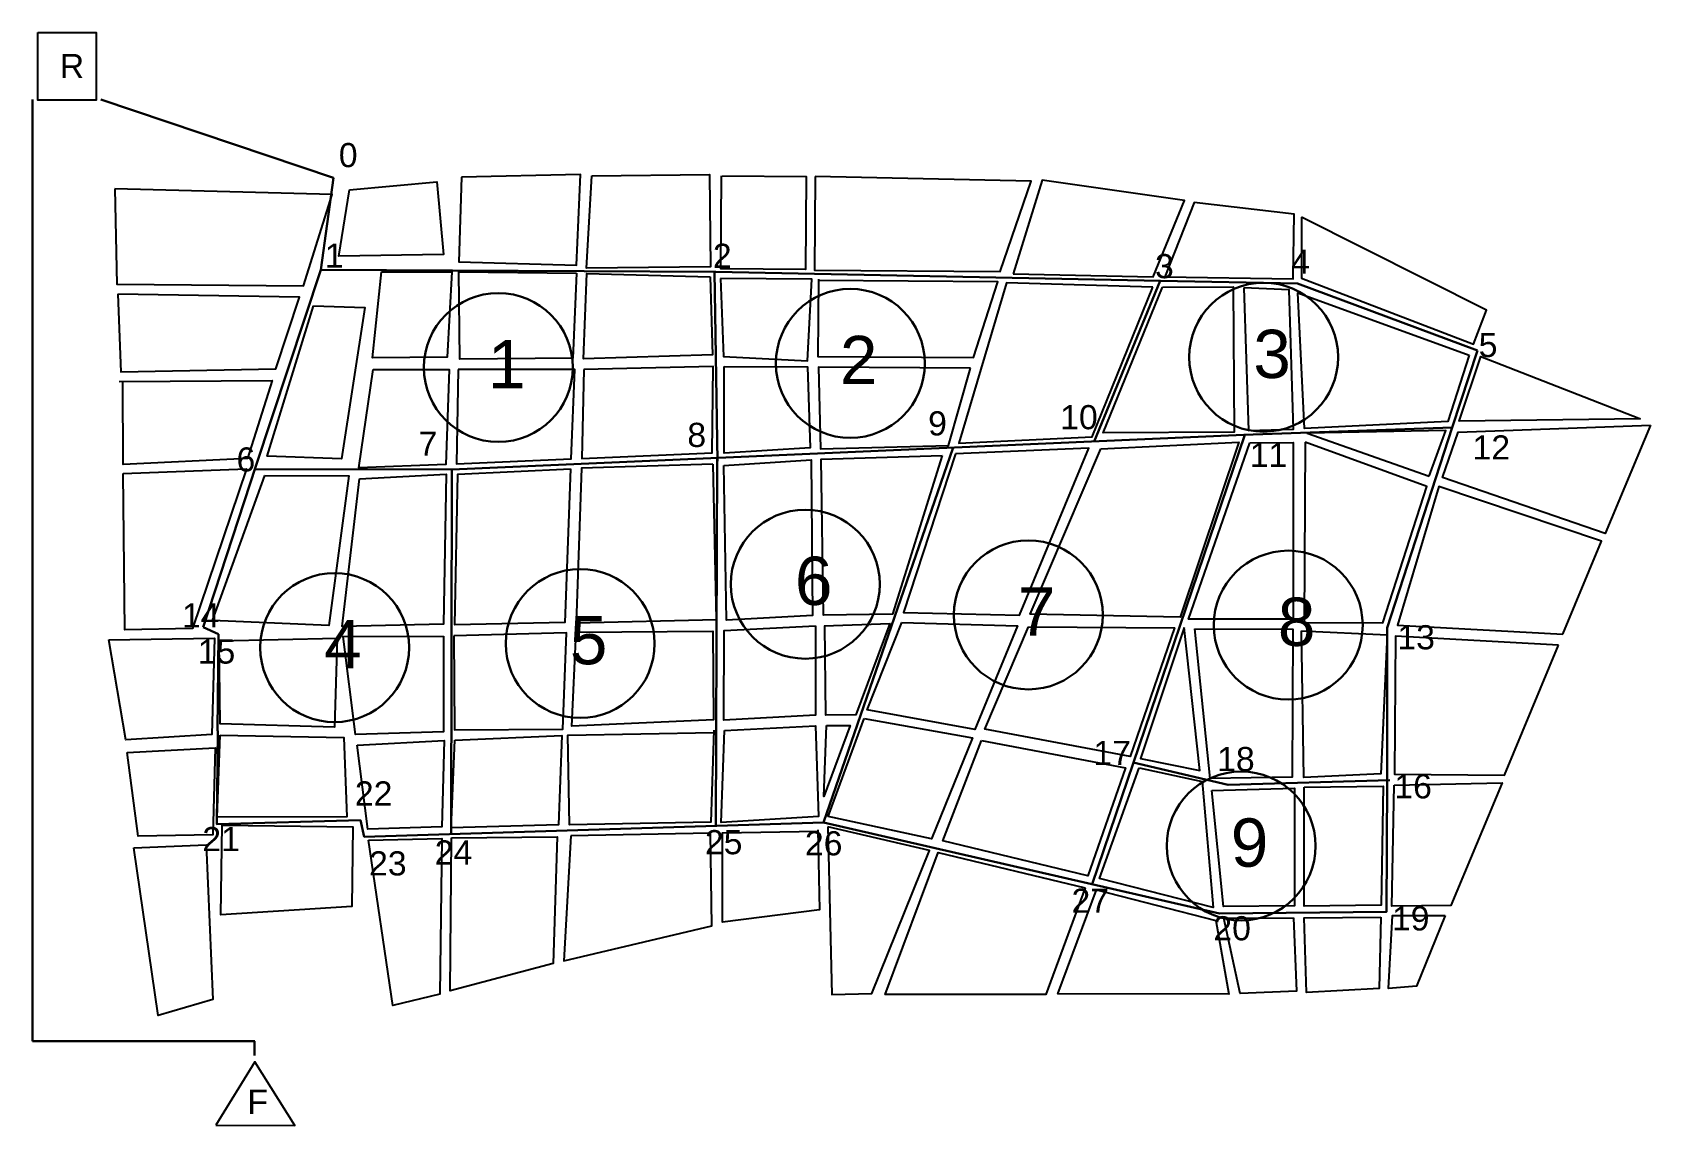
# Model space of a CAD drawing. Header units: centimetres. Extents: x 412211 to 747231, y -339876 to -113514.
import ezdxf

# ---------------------------------------------------------------- set-up
doc = ezdxf.new("R2010")
doc.units = ezdxf.units.CM
doc.header["$MEASUREMENT"] = 0
doc.layers.add('Forage', color=4, linetype='Continuous')
doc.layers.add('num noeud', color=3, linetype='Continuous')
doc.layers.add('maison', color=1, linetype='Continuous', lineweight=25, plot=False)
doc.layers.add('num maille', color=2, linetype='Continuous', lineweight=30)
doc.layers.add('réseau', color=6, linetype='Continuous', lineweight=30)
doc.styles.get("Standard").update_dxf_attribs({"font": 'arial.ttf'})

msp = doc.modelspace()

# ---------------------------------------------------------------- linework, layer by layer
at = {"layer": 'Forage'}
msp.add_lwpolyline([(413360, -113514), (425426, -113514), (425426, -127582), (413360, -127582)], close=True, dxfattribs=at)
msp.add_lwpolyline([(450200, -339746), (466560, -339876), (458251, -326641), (450200, -339746)], dxfattribs=at)
at = {"layer": 'maison'}
for points in [[(501025, -143519), (500525, -161013), (524860, -161709), (525704, -142949), (501025, -143519)], [(528002, -143199), (552420, -142930), (552631, -162074), (526929, -162358), (528002, -143199)], [(555118, -143199), (572386, -143334), (572235, -162611), (554711, -162474), (554862, -143197)], [(574276, -143349), (574139, -162748), (612587, -163019), (618981, -144307), (574276, -143349)], [(429252, -145936), (429669, -165679), (468348, -166012), (474266, -147102), (429252, -145936)], [(477851, -146102), (495940, -144435), (497329, -159516), (475683, -159847), (477851, -146102)], [(615282, -163539), (644267, -164136), (650702, -148319), (621241, -144142), (615282, -163539)], [(646624, -164109), (673232, -164517), (673436, -151185), (652741, -148726), (646624, -164109)], [(674965, -151782), (674965, -164415), (710543, -178066), (713245, -171024), (674965, -151782)], [(484471, -163082), (499068, -163082), (498099, -180768), (482598, -180897), (484471, -163082)], [(524837, -163341), (524127, -180961), (500682, -181155), (500533, -163077), (524837, -163341)], [(552506, -164115), (553031, -180300), (526323, -181090), (526968, -163470), (552506, -164115)], [(554696, -164467), (555258, -180623), (572656, -181544), (573551, -164630), (554696, -164467)], [(574934, -164643), (574831, -180596), (607060, -180802), (612077, -165155), (574932, -164917)], [(644171, -166304), (613881, -165373), (603989, -198595), (631624, -197271), (644171, -166304)], [(646207, -166290), (660789, -166188), (660999, -196259), (633863, -196448), (646207, -166290)], [(663033, -166392), (663950, -195946), (673323, -195655), (672427, -166791), (663033, -166392)], [(709635, -180354), (705250, -194111), (675575, -195538), (674225, -167447), (709635, -180354)], [(429879, -167690), (430503, -183798), (462637, -183160), (467523, -168318), (429879, -167690)], [(470386, -170150), (481011, -170462), (476220, -201796), (460803, -201275), (470386, -170150)], [(745127, -193534), (707606, -194044), (712093, -180594), (745127, -193534)], [(482742, -183284), (498524, -183349), (497804, -202982), (479788, -203686), (482742, -183284)], [(500349, -183350), (500032, -202843), (523756, -201789), (524494, -183350), (500349, -183350)], [(526402, -183349), (525979, -201747), (552958, -200584), (553130, -182711), (526402, -183349)], [(555450, -182726), (572695, -182768), (573237, -199545), (555421, -200620), (555450, -182726)], [(606449, -183050), (574934, -182845), (575343, -199718), (601856, -199075), (606449, -183050)], [(430203, -185826), (461875, -185617), (456770, -201755), (431036, -203005), (430923, -185821)], [(701402, -205376), (704838, -195933), (676116, -196497), (701402, -205376)], [(747231, -194835), (737827, -217255), (704175, -205709), (707404, -196299), (747231, -194835)], [(603333, -200798), (592539, -233634), (616596, -234168), (630948, -199590), (603333, -200798)], [(633435, -199734), (661995, -198378), (649825, -234625), (618782, -233957), (633435, -199734)], [(664248, -198509), (673235, -198402), (673242, -235017), (651562, -235021), (664248, -198509)], [(675734, -198369), (675520, -235688), (691785, -235781), (700880, -207566), (675734, -198369)], [(430988, -204862), (456559, -203861), (445357, -236919), (431334, -237252), (430988, -204862)], [(523630, -203877), (522455, -235694), (499640, -236206), (500293, -205005), (523630, -203877)], [(553103, -202949), (525922, -203749), (524785, -235753), (553861, -235112), (553152, -202948)], [(555358, -203171), (573423, -201996), (573744, -234257), (555892, -235219), (555358, -203171)], [(600558, -201152), (590294, -233955), (575966, -234168), (575485, -201898), (600558, -201152)], [(460325, -205292), (477756, -205358), (473553, -236343), (449523, -235276), (460325, -205292)], [(479927, -205979), (497871, -205018), (497337, -236078), (476329, -236503), (479927, -205979)], [(729079, -238126), (737074, -218859), (703386, -207549), (694802, -236256), (729079, -238126)], [(499482, -238447), (499590, -257930), (521997, -257806), (522795, -237818), (499482, -238447)], [(524759, -237718), (553109, -237516), (553239, -255887), (523883, -257166), (524759, -237718)], [(574350, -236406), (574350, -254906), (555366, -255915), (555433, -237348), (574350, -236406)], [(576100, -236406), (589699, -235935), (582698, -254839), (576504, -254906), (576303, -236399)], [(592193, -235685), (616149, -236425), (607334, -257877), (585059, -253775), (592193, -235685)], [(618442, -236582), (648641, -236784), (639493, -263468), (609362, -257755), (618442, -236582)], [(650693, -236728), (641636, -263862), (653896, -266374), (650693, -236728)], [(652841, -237006), (673155, -237113), (672994, -267725), (656071, -267982), (652841, -237006)], [(674952, -237438), (692693, -238244), (691385, -267036), (675423, -267792), (674952, -237438)], [(428073, -239305), (449936, -238974), (449338, -258883), (431534, -259980), (428073, -239305)], [(450892, -239482), (475298, -238935), (474750, -257384), (451064, -256681), (450892, -239482)], [(497314, -238500), (497328, -258321), (479097, -258894), (476554, -238571), (497314, -238555)], [(728127, -240419), (694398, -238539), (694171, -267120), (716950, -267301), (728127, -240419)], [(555519, -258085), (574367, -257068), (574963, -275877), (554832, -277108), (555519, -258085)], [(576597, -257048), (581535, -256995), (576036, -271747), (576597, -257048)], [(584430, -255575), (606833, -259605), (598345, -280468), (576962, -275872), (584430, -255575)], [(451089, -259037), (476719, -259508), (477335, -275931), (450466, -275973), (451089, -259037)], [(479444, -261094), (497497, -260124), (496991, -277997), (481691, -278519), (479444, -261094)], [(499701, -260049), (521826, -259106), (521151, -277575), (498892, -278182), (499701, -260049)], [(553282, -258017), (552672, -277056), (523383, -277598), (523039, -259043), (553267, -258484)], [(608727, -260117), (638514, -265815), (630718, -288140), (600699, -280931), (608727, -260117)], [(431855, -262625), (450082, -261655), (449543, -279653), (434092, -279931), (431855, -262625)], [(641329, -265762), (654376, -268602), (656635, -294679), (633140, -288734), (641329, -265762)], [(656367, -270466), (673512, -270027), (673512, -294337), (658785, -294484), (656367, -270466)], [(675491, -269807), (691830, -269588), (691451, -294208), (675489, -294437), (675491, -269807)], [(694123, -269415), (716474, -268903), (705848, -294315), (693683, -294461), (694123, -269415)], [(451477, -277686), (478555, -278014), (478355, -294487), (451259, -296235), (451483, -277686)], [(576885, -278043), (577725, -312721), (585968, -312521), (597943, -282937), (576885, -278043)], [(481830, -280741), (497006, -280414), (496536, -312663), (486853, -314967), (481830, -280741)], [(498993, -280284), (520871, -280064), (519998, -306320), (498692, -311977), (498993, -280284)], [(523711, -279850), (522260, -305752), (552879, -298499), (552603, -279297), (523711, -279850)], [(574855, -278619), (575187, -295190), (555067, -297731), (555067, -279282), (574861, -278886)], [(433244, -282379), (448202, -281724), (449603, -313741), (438266, -317075), (433244, -282379)], [(630186, -290665), (621995, -312757), (588769, -312739), (599724, -283338), (630186, -290665)], [(632511, -291062), (657220, -297391), (659934, -312625), (624507, -312555), (632511, -291062)], [(673298, -296835), (673924, -312068), (662222, -312549), (658890, -296905), (673298, -296835)], [(691395, -296696), (691047, -311512), (676012, -312277), (675525, -296835), (691395, -296696)], [(704699, -296391), (698772, -311025), (692995, -311512), (693761, -296348), (704699, -296391)]]:
    msp.add_lwpolyline(points, dxfattribs=at)
at = {"layer": 'num maille'}
for centre in [(508679, -182900), (581544, -182053), (667118, -180783), (572224, -227777), (618400, -234127), (672202, -236244), (474788, -240901), (525624, -240054), (662458, -281968)]:
    msp.add_circle(centre, 15417, dxfattribs=at)
at = {"layer": 'réseau'}
for p, q in [((412211, -322364), (412211, -127405)), ((426395, -127405), (474538, -143612)), ((474538, -143612), (471932, -162714)), ((471932, -162714), (553734, -163118)), ((553734, -163118), (645732, -164938)), ((645732, -164938), (674144, -165516)), ((674144, -165516), (711361, -179388)), ((711361, -179388), (706151, -195344)), ((662997, -196860), (499039, -204029)), ((706151, -195344), (662997, -196860)), ((458503, -203343), (447540, -236699)), ((499039, -204029), (458295, -203977)), ((447540, -236699), (450778, -238117)), ((450778, -238117), (450548, -258145)), ((659750, -269312), (693215, -268333)), ((458284, -322364), (412211, -322364))]:
    msp.add_line(p, q, dxfattribs=at)
for points in [[(471932, -162714), (458503, -203343)], [(553439, -163117), (554018, -202331)], [(645700, -164938), (632060, -198212)], [(663228, -196852), (631605, -289882)], [(706151, -195344), (692661, -236801), (692661, -268582)], [(602806, -199446), (576015, -277143)], [(499039, -203806), (498943, -279613)], [(554007, -201548), (553692, -277828)], [(450626, -258146), (450389, -277425), (480109, -276648), (480916, -280063), (576015, -277143), (657955, -295920), (692520, -295631), (692661, -268350)], [(659750, -269312), (640135, -264694)], [(458220, -322398), (458220, -325388)]]:
    msp.add_lwpolyline(points, dxfattribs=at)

# ---------------------------------------------------------------- texts
at = {"layer": 'num maille', "char_height": 10000, "attachment_point": 1}
for s, insert in [('1', (506534, -177200)), ('2', (579399, -176354)), ('3', (664974, -175083)), ('6', (570079, -222077)), ('7', (616256, -228428)), ('8', (670057, -230544)), ('5', (523480, -234355)), ('4', (472643, -235201)), ('9', (660314, -276268))]:
    msp.add_mtext_dynamic_manual_height_columns(s, width=24530.02, gutter_width=1, heights=[0], dxfattribs=dict(at, insert=insert))
at = {"layer": 'num noeud', "char_height": 5000, "attachment_point": 1}
for s, insert in [('R', (417885, -117979)), ('0', (475656, -136426)), ('1', (472739, -157248)), ('2', (553095, -157282)), ('3', (644628, -159417)), ('4', (672843, -158498)), ('5', (711632, -175746)), ('10', (625001, -190688)), ('8', (547811, -194357)), ('9', (597657, -191972)), ('7', (492169, -196190)), ('12', (710367, -196952)), ('6', (454471, -199445)), ('11', (664248, -198509)), ('14', (443179, -231730)), ('13', (694802, -236256)), ('15', (446453, -239215)), ('17', (631861, -260209)), ('18', (657493, -261474)), ('16', (694171, -267120)), ('22', (478981, -268593)), ('21', (447400, -278040)), ('24', (495511, -280809)), ('25', (551444, -278685)), ('26', (572149, -278918)), ('23', (481917, -283076)), ('27', (627342, -290814)), ('19', (693683, -294461)), ('20', (656706, -296509)), ('F', (456709, -332453))]:
    msp.add_mtext_dynamic_manual_height_columns(s, width=2970.88, gutter_width=1, heights=[0], dxfattribs=dict(at, insert=insert))

doc.saveas('drawing.dxf')
